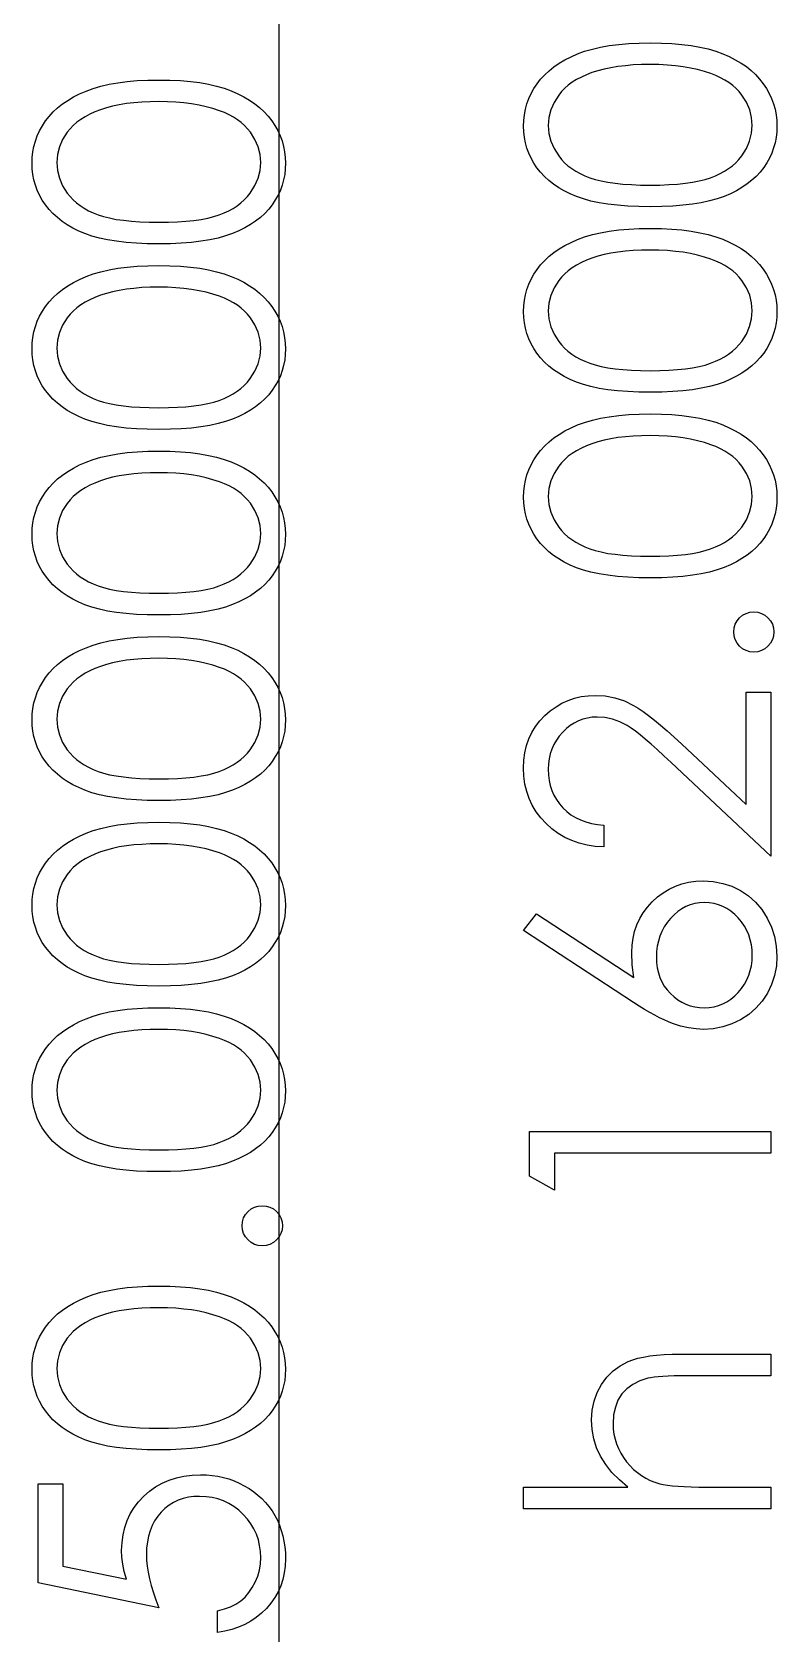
# Model space of a CAD drawing. Header units: millimetres. Extents: x -495 to 17, y 155 to 441.
# Drawn here: x -390.24 to -380.97, y 222.96 to 242.88 of the extents above; entities that cross this region are included whole.
import ezdxf

# ---------------------------------------------------------------- set-up
doc = ezdxf.new("R2010")
doc.units = ezdxf.units.MM

msp = doc.modelspace()

# ---------------------------------------------------------------- linework, layer by layer
at = {"color": 7, "linetype": 'Continuous'}
msp.add_line((-387.161, 164.056), (-387.161, 293.248), dxfattribs=at)
at = {"color": 7, "linetype": 'Continuous', "flags": 128}
for points in [[(-382.544, 240.71), (-382.689, 240.711), (-382.825, 240.717), (-382.953, 240.728), (-383.072, 240.741), (-383.182, 240.759), (-383.284, 240.781), (-383.378, 240.807), (-383.463, 240.836), (-383.542, 240.869), (-383.616, 240.906), (-383.685, 240.946), (-383.749, 240.99), (-383.808, 241.036), (-383.862, 241.085), (-383.911, 241.138), (-383.956, 241.195), (-383.995, 241.253), (-384.029, 241.314), (-384.057, 241.376), (-384.081, 241.44), (-384.099, 241.506), (-384.112, 241.573), (-384.12, 241.642), (-384.123, 241.713), (-384.123, 241.713), (-384.12, 241.784), (-384.112, 241.854), (-384.099, 241.922), (-384.081, 241.989), (-384.057, 242.054), (-384.028, 242.117), (-383.994, 242.179), (-383.954, 242.238), (-383.91, 242.295), (-383.859, 242.35), (-383.805, 242.401), (-383.744, 242.449), (-383.678, 242.494), (-383.607, 242.536), (-383.531, 242.575), (-383.45, 242.611), (-383.362, 242.643), (-383.266, 242.671), (-383.164, 242.695), (-383.055, 242.714), (-382.938, 242.729), (-382.814, 242.74), (-382.683, 242.746), (-382.544, 242.748), (-382.544, 242.748), (-382.407, 242.746), (-382.276, 242.74), (-382.153, 242.729), (-382.037, 242.714), (-381.928, 242.695), (-381.826, 242.672), (-381.731, 242.645), (-381.644, 242.613), (-381.563, 242.577), (-381.487, 242.539), (-381.416, 242.497), (-381.35, 242.452), (-381.29, 242.404), (-381.235, 242.353), (-381.185, 242.298), (-381.139, 242.24), (-381.099, 242.18), (-381.065, 242.118), (-381.035, 242.054), (-381.011, 241.99), (-380.993, 241.923), (-380.98, 241.854), (-380.971, 241.784), (-380.969, 241.713), (-380.969, 241.713), (-380.971, 241.642), (-380.979, 241.573), (-380.992, 241.506), (-381.01, 241.441), (-381.033, 241.377), (-381.062, 241.315), (-381.096, 241.255), (-381.134, 241.197), (-381.178, 241.141), (-381.227, 241.088), (-381.281, 241.039), (-381.34, 240.993), (-381.404, 240.949), (-381.474, 240.909), (-381.548, 240.872), (-381.627, 240.838), (-381.713, 240.808), (-381.808, 240.782), (-381.91, 240.76), (-382.02, 240.742), (-382.139, 240.728), (-382.266, 240.717), (-382.401, 240.711), (-382.544, 240.71)], [(-382.545, 240.979), (-382.425, 240.98), (-382.313, 240.985), (-382.207, 240.992), (-382.109, 241.002), (-382.019, 241.015), (-381.937, 241.03), (-381.862, 241.049), (-381.794, 241.071), (-381.733, 241.095), (-381.675, 241.122), (-381.621, 241.152), (-381.57, 241.184), (-381.524, 241.22), (-381.481, 241.258), (-381.443, 241.298), (-381.408, 241.342), (-381.35, 241.433), (-381.31, 241.527), (-381.285, 241.623), (-381.276, 241.722), (-381.276, 241.722), (-381.284, 241.821), (-381.308, 241.917), (-381.349, 242.009), (-381.405, 242.099), (-381.439, 242.142), (-381.477, 242.181), (-381.52, 242.219), (-381.566, 242.253), (-381.616, 242.285), (-381.671, 242.315), (-381.729, 242.341), (-381.791, 242.365), (-381.791, 242.365), (-381.872, 242.392), (-381.956, 242.415), (-382.044, 242.434), (-382.136, 242.451), (-382.233, 242.463), (-382.333, 242.472), (-382.438, 242.477), (-382.546, 242.479), (-382.546, 242.479), (-382.654, 242.477), (-382.757, 242.473), (-382.855, 242.464), (-382.948, 242.454), (-383.037, 242.439), (-383.12, 242.422), (-383.198, 242.401), (-383.271, 242.378), (-383.34, 242.351), (-383.403, 242.323), (-383.462, 242.291), (-383.516, 242.258), (-383.565, 242.222), (-383.609, 242.183), (-383.65, 242.142), (-383.685, 242.098), (-383.742, 242.008), (-383.782, 241.915), (-383.806, 241.82), (-383.815, 241.722), (-383.815, 241.722), (-383.806, 241.622), (-383.782, 241.526), (-383.742, 241.433), (-383.685, 241.342), (-383.65, 241.298), (-383.611, 241.258), (-383.569, 241.22), (-383.523, 241.186), (-383.472, 241.153), (-383.419, 241.123), (-383.361, 241.096), (-383.299, 241.071), (-383.232, 241.05), (-383.157, 241.031), (-383.074, 241.015), (-382.983, 241.002), (-382.885, 240.992), (-382.78, 240.985), (-382.666, 240.98), (-382.546, 240.979)], [(-388.66, 240.248), (-388.804, 240.25), (-388.94, 240.256), (-389.068, 240.266), (-389.187, 240.28), (-389.297, 240.297), (-389.4, 240.32), (-389.493, 240.345), (-389.579, 240.375), (-389.657, 240.408), (-389.731, 240.445), (-389.8, 240.485), (-389.864, 240.528), (-389.923, 240.574), (-389.977, 240.624), (-390.026, 240.676), (-390.071, 240.733), (-390.11, 240.792), (-390.144, 240.853), (-390.172, 240.914), (-390.196, 240.979), (-390.215, 241.044), (-390.228, 241.112), (-390.236, 241.18), (-390.238, 241.251), (-390.238, 241.251), (-390.236, 241.323), (-390.227, 241.393), (-390.215, 241.461), (-390.196, 241.527), (-390.172, 241.592), (-390.143, 241.655), (-390.109, 241.717), (-390.07, 241.777), (-390.025, 241.834), (-389.975, 241.889), (-389.92, 241.94), (-389.859, 241.988), (-389.794, 242.033), (-389.722, 242.075), (-389.647, 242.113), (-389.565, 242.149), (-389.477, 242.181), (-389.382, 242.21), (-389.279, 242.233), (-389.17, 242.252), (-389.053, 242.267), (-388.929, 242.278), (-388.798, 242.284), (-388.66, 242.286), (-388.66, 242.286), (-388.522, 242.284), (-388.391, 242.278), (-388.268, 242.267), (-388.152, 242.253), (-388.043, 242.234), (-387.941, 242.21), (-387.847, 242.183), (-387.76, 242.151), (-387.678, 242.116), (-387.603, 242.077), (-387.532, 242.036), (-387.466, 241.991), (-387.406, 241.943), (-387.35, 241.891), (-387.3, 241.836), (-387.255, 241.779), (-387.215, 241.719), (-387.18, 241.657), (-387.151, 241.593), (-387.127, 241.528), (-387.108, 241.461), (-387.095, 241.393), (-387.087, 241.323), (-387.084, 241.251), (-387.084, 241.251), (-387.087, 241.18), (-387.094, 241.112), (-387.108, 241.044), (-387.126, 240.979), (-387.148, 240.916), (-387.177, 240.854), (-387.211, 240.794), (-387.249, 240.735), (-387.293, 240.679), (-387.342, 240.627), (-387.396, 240.577), (-387.456, 240.531), (-387.52, 240.488), (-387.589, 240.448), (-387.663, 240.41), (-387.743, 240.377), (-387.829, 240.347), (-387.923, 240.32), (-388.025, 240.298), (-388.136, 240.28), (-388.255, 240.266), (-388.382, 240.256), (-388.517, 240.25), (-388.66, 240.248)], [(-388.661, 240.517), (-388.541, 240.518), (-388.428, 240.523), (-388.323, 240.53), (-388.225, 240.54), (-388.135, 240.553), (-388.052, 240.569), (-387.977, 240.588), (-387.91, 240.609), (-387.848, 240.634), (-387.79, 240.661), (-387.736, 240.69), (-387.686, 240.723), (-387.639, 240.758), (-387.597, 240.796), (-387.558, 240.837), (-387.523, 240.88), (-387.466, 240.972), (-387.425, 241.065), (-387.4, 241.161), (-387.392, 241.26), (-387.392, 241.26), (-387.4, 241.359), (-387.424, 241.455), (-387.464, 241.548), (-387.52, 241.637), (-387.555, 241.68), (-387.593, 241.72), (-387.635, 241.757), (-387.681, 241.792), (-387.731, 241.824), (-387.786, 241.853), (-387.844, 241.88), (-387.907, 241.904), (-387.907, 241.904), (-387.987, 241.93), (-388.072, 241.954), (-388.16, 241.973), (-388.252, 241.989), (-388.348, 242.001), (-388.448, 242.01), (-388.553, 242.015), (-388.661, 242.017), (-388.661, 242.017), (-388.769, 242.015), (-388.873, 242.011), (-388.971, 242.003), (-389.064, 241.992), (-389.152, 241.978), (-389.235, 241.961), (-389.313, 241.94), (-389.386, 241.916), (-389.455, 241.89), (-389.518, 241.861), (-389.577, 241.83), (-389.631, 241.796), (-389.68, 241.76), (-389.725, 241.721), (-389.765, 241.68), (-389.8, 241.637), (-389.857, 241.546), (-389.898, 241.454), (-389.922, 241.358), (-389.93, 241.26), (-389.93, 241.26), (-389.922, 241.161), (-389.898, 241.064), (-389.857, 240.971), (-389.8, 240.88), (-389.765, 240.837), (-389.727, 240.797), (-389.685, 240.759), (-389.638, 240.724), (-389.588, 240.692), (-389.534, 240.661), (-389.477, 240.634), (-389.415, 240.61), (-389.347, 240.588), (-389.272, 240.57), (-389.189, 240.553), (-389.099, 240.541), (-389.001, 240.53), (-388.895, 240.523), (-388.782, 240.518), (-388.661, 240.517)], [(-382.544, 238.402), (-382.689, 238.404), (-382.825, 238.41), (-382.953, 238.42), (-383.072, 238.434), (-383.182, 238.451), (-383.284, 238.473), (-383.378, 238.499), (-383.463, 238.529), (-383.542, 238.562), (-383.616, 238.598), (-383.685, 238.639), (-383.749, 238.682), (-383.808, 238.728), (-383.862, 238.777), (-383.911, 238.83), (-383.956, 238.887), (-383.995, 238.946), (-384.029, 239.006), (-384.057, 239.068), (-384.081, 239.133), (-384.099, 239.198), (-384.112, 239.265), (-384.12, 239.334), (-384.123, 239.405), (-384.123, 239.405), (-384.12, 239.476), (-384.112, 239.547), (-384.099, 239.615), (-384.081, 239.681), (-384.057, 239.746), (-384.028, 239.809), (-383.994, 239.871), (-383.954, 239.931), (-383.91, 239.988), (-383.859, 240.042), (-383.805, 240.094), (-383.744, 240.142), (-383.678, 240.187), (-383.607, 240.229), (-383.531, 240.267), (-383.45, 240.303), (-383.362, 240.335), (-383.266, 240.363), (-383.164, 240.387), (-383.055, 240.406), (-382.938, 240.421), (-382.814, 240.432), (-382.683, 240.438), (-382.544, 240.44), (-382.544, 240.44), (-382.407, 240.438), (-382.276, 240.432), (-382.153, 240.421), (-382.037, 240.407), (-381.928, 240.387), (-381.826, 240.364), (-381.731, 240.337), (-381.644, 240.305), (-381.563, 240.27), (-381.487, 240.231), (-381.416, 240.19), (-381.35, 240.145), (-381.29, 240.097), (-381.235, 240.045), (-381.185, 239.99), (-381.139, 239.933), (-381.099, 239.872), (-381.065, 239.811), (-381.035, 239.747), (-381.011, 239.682), (-380.993, 239.615), (-380.98, 239.547), (-380.971, 239.476), (-380.969, 239.405), (-380.969, 239.405), (-380.971, 239.334), (-380.979, 239.265), (-380.992, 239.198), (-381.01, 239.133), (-381.033, 239.07), (-381.062, 239.008), (-381.096, 238.948), (-381.134, 238.889), (-381.178, 238.833), (-381.227, 238.78), (-381.281, 238.731), (-381.34, 238.685), (-381.404, 238.642), (-381.474, 238.601), (-381.548, 238.564), (-381.627, 238.53), (-381.713, 238.5), (-381.808, 238.474), (-381.91, 238.452), (-382.02, 238.434), (-382.139, 238.42), (-382.266, 238.41), (-382.401, 238.404), (-382.544, 238.402)], [(-382.545, 238.671), (-382.425, 238.672), (-382.313, 238.677), (-382.207, 238.684), (-382.109, 238.694), (-382.019, 238.707), (-381.937, 238.723), (-381.862, 238.741), (-381.794, 238.763), (-381.733, 238.788), (-381.675, 238.815), (-381.621, 238.844), (-381.57, 238.877), (-381.524, 238.912), (-381.481, 238.95), (-381.443, 238.991), (-381.408, 239.034), (-381.35, 239.125), (-381.31, 239.219), (-381.285, 239.315), (-381.276, 239.414), (-381.276, 239.414), (-381.284, 239.513), (-381.308, 239.609), (-381.349, 239.702), (-381.405, 239.791), (-381.439, 239.834), (-381.477, 239.874), (-381.52, 239.911), (-381.566, 239.946), (-381.616, 239.978), (-381.671, 240.007), (-381.729, 240.033), (-381.791, 240.058), (-381.791, 240.058), (-381.872, 240.084), (-381.956, 240.107), (-382.044, 240.127), (-382.136, 240.143), (-382.233, 240.155), (-382.333, 240.164), (-382.438, 240.169), (-382.546, 240.171), (-382.546, 240.171), (-382.654, 240.169), (-382.757, 240.165), (-382.855, 240.157), (-382.948, 240.146), (-383.037, 240.131), (-383.12, 240.115), (-383.198, 240.094), (-383.271, 240.07), (-383.34, 240.044), (-383.403, 240.015), (-383.462, 239.984), (-383.516, 239.95), (-383.565, 239.914), (-383.609, 239.875), (-383.65, 239.834), (-383.685, 239.791), (-383.742, 239.7), (-383.782, 239.607), (-383.806, 239.512), (-383.815, 239.414), (-383.815, 239.414), (-383.806, 239.315), (-383.782, 239.218), (-383.742, 239.125), (-383.685, 239.034), (-383.65, 238.991), (-383.611, 238.951), (-383.569, 238.913), (-383.523, 238.878), (-383.472, 238.845), (-383.419, 238.815), (-383.361, 238.788), (-383.299, 238.764), (-383.232, 238.742), (-383.157, 238.723), (-383.074, 238.707), (-382.983, 238.695), (-382.885, 238.684), (-382.78, 238.677), (-382.666, 238.672), (-382.546, 238.671)], [(-388.66, 237.94), (-388.804, 237.942), (-388.94, 237.948), (-389.068, 237.958), (-389.187, 237.972), (-389.297, 237.99), (-389.4, 238.012), (-389.493, 238.038), (-389.579, 238.067), (-389.657, 238.1), (-389.731, 238.137), (-389.8, 238.177), (-389.864, 238.22), (-389.923, 238.267), (-389.977, 238.316), (-390.026, 238.369), (-390.071, 238.425), (-390.11, 238.484), (-390.144, 238.545), (-390.172, 238.607), (-390.196, 238.671), (-390.215, 238.737), (-390.228, 238.804), (-390.236, 238.872), (-390.238, 238.943), (-390.238, 238.943), (-390.236, 239.015), (-390.227, 239.085), (-390.215, 239.153), (-390.196, 239.22), (-390.172, 239.285), (-390.143, 239.348), (-390.109, 239.41), (-390.07, 239.469), (-390.025, 239.526), (-389.975, 239.581), (-389.92, 239.632), (-389.859, 239.68), (-389.794, 239.725), (-389.722, 239.767), (-389.647, 239.806), (-389.565, 239.842), (-389.477, 239.874), (-389.382, 239.902), (-389.279, 239.925), (-389.17, 239.945), (-389.053, 239.96), (-388.929, 239.97), (-388.798, 239.976), (-388.66, 239.979), (-388.66, 239.979), (-388.522, 239.976), (-388.391, 239.97), (-388.268, 239.96), (-388.152, 239.945), (-388.043, 239.926), (-387.941, 239.902), (-387.847, 239.875), (-387.76, 239.844), (-387.678, 239.808), (-387.603, 239.77), (-387.532, 239.728), (-387.466, 239.683), (-387.406, 239.635), (-387.35, 239.583), (-387.3, 239.529), (-387.255, 239.471), (-387.215, 239.411), (-387.18, 239.349), (-387.151, 239.285), (-387.127, 239.22), (-387.108, 239.154), (-387.095, 239.085), (-387.087, 239.015), (-387.084, 238.943), (-387.084, 238.943), (-387.087, 238.872), (-387.094, 238.804), (-387.108, 238.737), (-387.126, 238.672), (-387.148, 238.608), (-387.177, 238.546), (-387.211, 238.486), (-387.249, 238.428), (-387.293, 238.372), (-387.342, 238.319), (-387.396, 238.27), (-387.456, 238.223), (-387.52, 238.18), (-387.589, 238.14), (-387.663, 238.103), (-387.743, 238.069), (-387.829, 238.039), (-387.923, 238.012), (-388.025, 237.991), (-388.136, 237.973), (-388.255, 237.958), (-388.382, 237.948), (-388.517, 237.942), (-388.66, 237.94)], [(-388.661, 238.21), (-388.541, 238.211), (-388.428, 238.216), (-388.323, 238.223), (-388.225, 238.232), (-388.135, 238.246), (-388.052, 238.261), (-387.977, 238.28), (-387.91, 238.301), (-387.848, 238.326), (-387.79, 238.353), (-387.736, 238.383), (-387.686, 238.415), (-387.639, 238.451), (-387.597, 238.488), (-387.558, 238.529), (-387.523, 238.573), (-387.466, 238.664), (-387.425, 238.758), (-387.4, 238.854), (-387.392, 238.952), (-387.392, 238.952), (-387.4, 239.051), (-387.424, 239.148), (-387.464, 239.24), (-387.52, 239.33), (-387.555, 239.372), (-387.593, 239.412), (-387.635, 239.449), (-387.681, 239.484), (-387.731, 239.516), (-387.786, 239.545), (-387.844, 239.572), (-387.907, 239.596), (-387.907, 239.596), (-387.987, 239.622), (-388.072, 239.646), (-388.16, 239.665), (-388.252, 239.681), (-388.348, 239.693), (-388.448, 239.702), (-388.553, 239.708), (-388.661, 239.71), (-388.661, 239.71), (-388.769, 239.708), (-388.873, 239.704), (-388.971, 239.695), (-389.064, 239.684), (-389.152, 239.67), (-389.235, 239.653), (-389.313, 239.632), (-389.386, 239.609), (-389.455, 239.582), (-389.518, 239.553), (-389.577, 239.522), (-389.631, 239.488), (-389.68, 239.452), (-389.725, 239.413), (-389.765, 239.372), (-389.8, 239.329), (-389.857, 239.238), (-389.898, 239.146), (-389.922, 239.05), (-389.93, 238.952), (-389.93, 238.952), (-389.922, 238.853), (-389.898, 238.756), (-389.857, 238.663), (-389.8, 238.573), (-389.765, 238.529), (-389.727, 238.489), (-389.685, 238.451), (-389.638, 238.416), (-389.588, 238.384), (-389.534, 238.354), (-389.477, 238.327), (-389.415, 238.302), (-389.347, 238.28), (-389.272, 238.262), (-389.189, 238.246), (-389.099, 238.233), (-389.001, 238.223), (-388.895, 238.216), (-388.782, 238.211), (-388.661, 238.21)], [(-382.544, 236.094), (-382.689, 236.096), (-382.825, 236.102), (-382.953, 236.112), (-383.072, 236.126), (-383.182, 236.143), (-383.284, 236.166), (-383.378, 236.192), (-383.463, 236.221), (-383.542, 236.254), (-383.616, 236.291), (-383.685, 236.331), (-383.749, 236.374), (-383.808, 236.42), (-383.862, 236.47), (-383.911, 236.523), (-383.956, 236.579), (-383.995, 236.638), (-384.029, 236.699), (-384.057, 236.761), (-384.081, 236.825), (-384.099, 236.89), (-384.112, 236.958), (-384.12, 237.026), (-384.123, 237.097), (-384.123, 237.097), (-384.12, 237.169), (-384.112, 237.239), (-384.099, 237.307), (-384.081, 237.374), (-384.057, 237.439), (-384.028, 237.502), (-383.994, 237.564), (-383.954, 237.623), (-383.91, 237.68), (-383.859, 237.735), (-383.805, 237.786), (-383.744, 237.834), (-383.678, 237.879), (-383.607, 237.921), (-383.531, 237.96), (-383.45, 237.996), (-383.362, 238.027), (-383.266, 238.056), (-383.164, 238.079), (-383.055, 238.098), (-382.938, 238.113), (-382.814, 238.124), (-382.683, 238.13), (-382.544, 238.133), (-382.544, 238.133), (-382.407, 238.13), (-382.276, 238.124), (-382.153, 238.113), (-382.037, 238.099), (-381.928, 238.08), (-381.826, 238.056), (-381.731, 238.029), (-381.644, 237.997), (-381.563, 237.962), (-381.487, 237.923), (-381.416, 237.882), (-381.35, 237.837), (-381.29, 237.789), (-381.235, 237.737), (-381.185, 237.683), (-381.139, 237.625), (-381.099, 237.565), (-381.065, 237.503), (-381.035, 237.439), (-381.011, 237.374), (-380.993, 237.308), (-380.98, 237.239), (-380.971, 237.169), (-380.969, 237.097), (-380.969, 237.097), (-380.971, 237.026), (-380.979, 236.958), (-380.992, 236.89), (-381.01, 236.826), (-381.033, 236.762), (-381.062, 236.7), (-381.096, 236.64), (-381.134, 236.582), (-381.178, 236.526), (-381.227, 236.473), (-381.281, 236.423), (-381.34, 236.377), (-381.404, 236.334), (-381.474, 236.294), (-381.548, 236.256), (-381.627, 236.223), (-381.713, 236.193), (-381.808, 236.166), (-381.91, 236.145), (-382.02, 236.127), (-382.139, 236.112), (-382.266, 236.102), (-382.401, 236.096), (-382.544, 236.094)], [(-382.545, 236.363), (-382.425, 236.365), (-382.313, 236.369), (-382.207, 236.377), (-382.109, 236.386), (-382.019, 236.399), (-381.937, 236.415), (-381.862, 236.434), (-381.794, 236.455), (-381.733, 236.48), (-381.675, 236.507), (-381.621, 236.536), (-381.57, 236.569), (-381.524, 236.604), (-381.481, 236.642), (-381.443, 236.683), (-381.408, 236.726), (-381.35, 236.818), (-381.31, 236.911), (-381.285, 237.008), (-381.276, 237.106), (-381.276, 237.106), (-381.284, 237.205), (-381.308, 237.301), (-381.349, 237.394), (-381.405, 237.484), (-381.439, 237.526), (-381.477, 237.566), (-381.52, 237.603), (-381.566, 237.638), (-381.616, 237.67), (-381.671, 237.699), (-381.729, 237.726), (-381.791, 237.75), (-381.791, 237.75), (-381.872, 237.776), (-381.956, 237.8), (-382.044, 237.819), (-382.136, 237.835), (-382.233, 237.847), (-382.333, 237.856), (-382.438, 237.862), (-382.546, 237.863), (-382.546, 237.863), (-382.654, 237.862), (-382.757, 237.857), (-382.855, 237.849), (-382.948, 237.838), (-383.037, 237.824), (-383.12, 237.807), (-383.198, 237.786), (-383.271, 237.762), (-383.34, 237.736), (-383.403, 237.707), (-383.462, 237.676), (-383.516, 237.642), (-383.565, 237.606), (-383.609, 237.567), (-383.65, 237.526), (-383.685, 237.483), (-383.742, 237.392), (-383.782, 237.3), (-383.806, 237.204), (-383.815, 237.106), (-383.815, 237.106), (-383.806, 237.007), (-383.782, 236.91), (-383.742, 236.817), (-383.685, 236.726), (-383.65, 236.683), (-383.611, 236.643), (-383.569, 236.605), (-383.523, 236.57), (-383.472, 236.538), (-383.419, 236.508), (-383.361, 236.481), (-383.299, 236.456), (-383.232, 236.434), (-383.157, 236.416), (-383.074, 236.399), (-382.983, 236.387), (-382.885, 236.377), (-382.78, 236.369), (-382.666, 236.365), (-382.546, 236.363)], [(-388.66, 235.633), (-388.804, 235.634), (-388.94, 235.64), (-389.068, 235.651), (-389.187, 235.664), (-389.297, 235.682), (-389.4, 235.704), (-389.493, 235.73), (-389.579, 235.759), (-389.657, 235.792), (-389.731, 235.829), (-389.8, 235.869), (-389.864, 235.913), (-389.923, 235.959), (-389.977, 236.008), (-390.026, 236.061), (-390.071, 236.118), (-390.11, 236.176), (-390.144, 236.237), (-390.172, 236.299), (-390.196, 236.363), (-390.215, 236.429), (-390.228, 236.496), (-390.236, 236.565), (-390.238, 236.636), (-390.238, 236.636), (-390.236, 236.707), (-390.227, 236.777), (-390.215, 236.845), (-390.196, 236.912), (-390.172, 236.977), (-390.143, 237.04), (-390.109, 237.102), (-390.07, 237.161), (-390.025, 237.219), (-389.975, 237.273), (-389.92, 237.324), (-389.859, 237.372), (-389.794, 237.417), (-389.722, 237.46), (-389.647, 237.498), (-389.565, 237.534), (-389.477, 237.566), (-389.382, 237.594), (-389.279, 237.618), (-389.17, 237.637), (-389.053, 237.652), (-388.929, 237.663), (-388.798, 237.669), (-388.66, 237.671), (-388.66, 237.671), (-388.522, 237.669), (-388.391, 237.663), (-388.268, 237.652), (-388.152, 237.637), (-388.043, 237.618), (-387.941, 237.595), (-387.847, 237.568), (-387.76, 237.536), (-387.678, 237.5), (-387.603, 237.462), (-387.532, 237.42), (-387.466, 237.375), (-387.406, 237.327), (-387.35, 237.276), (-387.3, 237.221), (-387.255, 237.163), (-387.215, 237.103), (-387.18, 237.041), (-387.151, 236.978), (-387.127, 236.913), (-387.108, 236.846), (-387.095, 236.777), (-387.087, 236.707), (-387.084, 236.636), (-387.084, 236.636), (-387.087, 236.565), (-387.094, 236.496), (-387.108, 236.429), (-387.126, 236.364), (-387.148, 236.3), (-387.177, 236.238), (-387.211, 236.178), (-387.249, 236.12), (-387.293, 236.064), (-387.342, 236.011), (-387.396, 235.962), (-387.456, 235.916), (-387.52, 235.872), (-387.589, 235.832), (-387.663, 235.795), (-387.743, 235.761), (-387.829, 235.731), (-387.923, 235.705), (-388.025, 235.683), (-388.136, 235.665), (-388.255, 235.651), (-388.382, 235.64), (-388.517, 235.634), (-388.66, 235.633)], [(-388.661, 235.902), (-388.541, 235.903), (-388.428, 235.908), (-388.323, 235.915), (-388.225, 235.925), (-388.135, 235.938), (-388.052, 235.954), (-387.977, 235.972), (-387.91, 235.994), (-387.848, 236.018), (-387.79, 236.045), (-387.736, 236.075), (-387.686, 236.107), (-387.639, 236.143), (-387.597, 236.181), (-387.558, 236.222), (-387.523, 236.265), (-387.466, 236.356), (-387.425, 236.45), (-387.4, 236.546), (-387.392, 236.645), (-387.392, 236.645), (-387.4, 236.744), (-387.424, 236.84), (-387.464, 236.933), (-387.52, 237.022), (-387.555, 237.065), (-387.593, 237.104), (-387.635, 237.142), (-387.681, 237.176), (-387.731, 237.208), (-387.786, 237.238), (-387.844, 237.264), (-387.907, 237.288), (-387.907, 237.288), (-387.987, 237.315), (-388.072, 237.338), (-388.16, 237.357), (-388.252, 237.374), (-388.348, 237.386), (-388.448, 237.395), (-388.553, 237.4), (-388.661, 237.402), (-388.661, 237.402), (-388.769, 237.4), (-388.873, 237.396), (-388.971, 237.387), (-389.064, 237.377), (-389.152, 237.362), (-389.235, 237.345), (-389.313, 237.324), (-389.386, 237.301), (-389.455, 237.274), (-389.518, 237.246), (-389.577, 237.214), (-389.631, 237.181), (-389.68, 237.145), (-389.725, 237.106), (-389.765, 237.065), (-389.8, 237.021), (-389.857, 236.931), (-389.898, 236.838), (-389.922, 236.743), (-389.93, 236.645), (-389.93, 236.645), (-389.922, 236.545), (-389.898, 236.449), (-389.857, 236.356), (-389.8, 236.265), (-389.765, 236.222), (-389.727, 236.181), (-389.685, 236.143), (-389.638, 236.109), (-389.588, 236.076), (-389.534, 236.046), (-389.477, 236.019), (-389.415, 235.994), (-389.347, 235.973), (-389.272, 235.954), (-389.189, 235.938), (-389.099, 235.925), (-389.001, 235.915), (-388.895, 235.908), (-388.782, 235.903), (-388.661, 235.902)], [(-381.507, 235.421), (-381.502, 235.471), (-381.489, 235.517), (-381.466, 235.559), (-381.435, 235.598), (-381.396, 235.63), (-381.354, 235.653), (-381.308, 235.666), (-381.257, 235.671), (-381.257, 235.671), (-381.208, 235.666), (-381.162, 235.653), (-381.12, 235.63), (-381.081, 235.598), (-381.049, 235.559), (-381.026, 235.517), (-381.012, 235.471), (-381.007, 235.421), (-381.007, 235.421), (-381.012, 235.371), (-381.026, 235.326), (-381.049, 235.283), (-381.081, 235.244), (-381.12, 235.213), (-381.162, 235.19), (-381.208, 235.176), (-381.257, 235.171), (-381.257, 235.171), (-381.308, 235.176), (-381.354, 235.19), (-381.396, 235.213), (-381.435, 235.244), (-381.466, 235.283), (-381.489, 235.326), (-381.502, 235.371), (-381.507, 235.421)], [(-388.66, 233.325), (-388.804, 233.327), (-388.94, 233.333), (-389.068, 233.343), (-389.187, 233.357), (-389.297, 233.374), (-389.4, 233.396), (-389.493, 233.422), (-389.579, 233.452), (-389.657, 233.485), (-389.731, 233.521), (-389.8, 233.562), (-389.864, 233.605), (-389.923, 233.651), (-389.977, 233.701), (-390.026, 233.753), (-390.071, 233.81), (-390.11, 233.869), (-390.144, 233.929), (-390.172, 233.991), (-390.196, 234.056), (-390.215, 234.121), (-390.228, 234.189), (-390.236, 234.257), (-390.238, 234.328), (-390.238, 234.328), (-390.236, 234.399), (-390.227, 234.47), (-390.215, 234.538), (-390.196, 234.604), (-390.172, 234.669), (-390.143, 234.732), (-390.109, 234.794), (-390.07, 234.854), (-390.025, 234.911), (-389.975, 234.966), (-389.92, 235.017), (-389.859, 235.065), (-389.794, 235.11), (-389.722, 235.152), (-389.647, 235.19), (-389.565, 235.226), (-389.477, 235.258), (-389.382, 235.286), (-389.279, 235.31), (-389.17, 235.329), (-389.053, 235.344), (-388.929, 235.355), (-388.798, 235.361), (-388.66, 235.363), (-388.66, 235.363), (-388.522, 235.361), (-388.391, 235.355), (-388.268, 235.344), (-388.152, 235.33), (-388.043, 235.311), (-387.941, 235.287), (-387.847, 235.26), (-387.76, 235.228), (-387.678, 235.193), (-387.603, 235.154), (-387.532, 235.113), (-387.466, 235.068), (-387.406, 235.02), (-387.35, 234.968), (-387.3, 234.913), (-387.255, 234.856), (-387.215, 234.795), (-387.18, 234.734), (-387.151, 234.67), (-387.127, 234.605), (-387.108, 234.538), (-387.095, 234.47), (-387.087, 234.399), (-387.084, 234.328), (-387.084, 234.328), (-387.087, 234.257), (-387.094, 234.189), (-387.108, 234.121), (-387.126, 234.056), (-387.148, 233.993), (-387.177, 233.931), (-387.211, 233.871), (-387.249, 233.812), (-387.293, 233.756), (-387.342, 233.704), (-387.396, 233.654), (-387.456, 233.608), (-387.52, 233.565), (-387.589, 233.524), (-387.663, 233.487), (-387.743, 233.454), (-387.829, 233.423), (-387.923, 233.397), (-388.025, 233.375), (-388.136, 233.357), (-388.255, 233.343), (-388.382, 233.333), (-388.517, 233.327), (-388.66, 233.325)], [(-388.661, 233.594), (-388.541, 233.595), (-388.428, 233.6), (-388.323, 233.607), (-388.225, 233.617), (-388.135, 233.63), (-388.052, 233.646), (-387.977, 233.664), (-387.91, 233.686), (-387.848, 233.711), (-387.79, 233.738), (-387.736, 233.767), (-387.686, 233.8), (-387.639, 233.835), (-387.597, 233.873), (-387.558, 233.914), (-387.523, 233.957), (-387.466, 234.048), (-387.425, 234.142), (-387.4, 234.238), (-387.392, 234.337), (-387.392, 234.337), (-387.4, 234.436), (-387.424, 234.532), (-387.464, 234.625), (-387.52, 234.714), (-387.555, 234.757), (-387.593, 234.797), (-387.635, 234.834), (-387.681, 234.869), (-387.731, 234.901), (-387.786, 234.93), (-387.844, 234.957), (-387.907, 234.981), (-387.907, 234.981), (-387.987, 235.007), (-388.072, 235.03), (-388.16, 235.05), (-388.252, 235.066), (-388.348, 235.078), (-388.448, 235.087), (-388.553, 235.092), (-388.661, 235.094), (-388.661, 235.094), (-388.769, 235.092), (-388.873, 235.088), (-388.971, 235.08), (-389.064, 235.069), (-389.152, 235.054), (-389.235, 235.038), (-389.313, 235.017), (-389.386, 234.993), (-389.455, 234.967), (-389.518, 234.938), (-389.577, 234.907), (-389.631, 234.873), (-389.68, 234.837), (-389.725, 234.798), (-389.765, 234.757), (-389.8, 234.714), (-389.857, 234.623), (-389.898, 234.53), (-389.922, 234.435), (-389.93, 234.337), (-389.93, 234.337), (-389.922, 234.238), (-389.898, 234.141), (-389.857, 234.048), (-389.8, 233.957), (-389.765, 233.914), (-389.727, 233.874), (-389.685, 233.836), (-389.638, 233.801), (-389.588, 233.768), (-389.534, 233.738), (-389.477, 233.711), (-389.415, 233.687), (-389.347, 233.665), (-389.272, 233.646), (-389.189, 233.63), (-389.099, 233.618), (-389.001, 233.607), (-388.895, 233.6), (-388.782, 233.595), (-388.661, 233.594)], [(-383.122, 233.017), (-383.123, 232.748), (-383.123, 232.748), (-383.23, 232.755), (-383.332, 232.771), (-383.428, 232.794), (-383.521, 232.827), (-383.608, 232.867), (-383.691, 232.916), (-383.769, 232.973), (-383.841, 233.038), (-383.907, 233.11), (-383.965, 233.186), (-384.013, 233.266), (-384.052, 233.35), (-384.083, 233.438), (-384.105, 233.53), (-384.118, 233.626), (-384.123, 233.726), (-384.123, 233.726), (-384.118, 233.825), (-384.106, 233.919), (-384.085, 234.008), (-384.056, 234.093), (-384.019, 234.172), (-383.973, 234.247), (-383.919, 234.317), (-383.857, 234.382), (-383.789, 234.441), (-383.718, 234.491), (-383.644, 234.535), (-383.567, 234.57), (-383.488, 234.597), (-383.405, 234.617), (-383.32, 234.628), (-383.231, 234.633), (-383.231, 234.633), (-383.106, 234.625), (-382.985, 234.601), (-382.868, 234.563), (-382.755, 234.508), (-382.698, 234.473), (-382.635, 234.431), (-382.567, 234.382), (-382.494, 234.326), (-382.416, 234.261), (-382.334, 234.19), (-382.247, 234.112), (-382.154, 234.026), (-382.154, 234.026), (-381.353, 233.275), (-381.353, 233.275), (-381.353, 234.671), (-381.353, 234.671), (-381.046, 234.671), (-381.046, 234.671), (-381.046, 232.633), (-381.046, 232.633), (-382.287, 233.796), (-382.287, 233.796), (-382.376, 233.881), (-382.459, 233.958), (-382.536, 234.027), (-382.607, 234.088), (-382.672, 234.142), (-382.731, 234.188), (-382.785, 234.226), (-382.832, 234.256), (-382.922, 234.303), (-383.015, 234.337), (-383.109, 234.357), (-383.207, 234.363), (-383.207, 234.363), (-383.268, 234.36), (-383.327, 234.351), (-383.383, 234.337), (-383.438, 234.317), (-383.491, 234.289), (-383.541, 234.257), (-383.589, 234.219), (-383.635, 234.175), (-383.677, 234.126), (-383.714, 234.075), (-383.745, 234.021), (-383.77, 233.965), (-383.79, 233.905), (-383.803, 233.844), (-383.812, 233.78), (-383.815, 233.713), (-383.815, 233.713), (-383.812, 233.642), (-383.803, 233.575), (-383.79, 233.511), (-383.769, 233.449), (-383.744, 233.391), (-383.713, 233.336), (-383.676, 233.283), (-383.633, 233.234), (-383.585, 233.189), (-383.533, 233.149), (-383.476, 233.115), (-383.415, 233.085), (-383.349, 233.06), (-383.278, 233.041), (-383.203, 233.026), (-383.123, 233.017)], [(-388.66, 231.017), (-388.804, 231.019), (-388.94, 231.025), (-389.068, 231.035), (-389.187, 231.049), (-389.297, 231.067), (-389.4, 231.089), (-389.493, 231.115), (-389.579, 231.144), (-389.657, 231.177), (-389.731, 231.214), (-389.8, 231.254), (-389.864, 231.297), (-389.923, 231.344), (-389.977, 231.393), (-390.026, 231.446), (-390.071, 231.502), (-390.11, 231.561), (-390.144, 231.622), (-390.172, 231.684), (-390.196, 231.748), (-390.215, 231.814), (-390.228, 231.881), (-390.236, 231.949), (-390.238, 232.02), (-390.238, 232.02), (-390.236, 232.092), (-390.227, 232.162), (-390.215, 232.23), (-390.196, 232.297), (-390.172, 232.362), (-390.143, 232.425), (-390.109, 232.487), (-390.07, 232.546), (-390.025, 232.603), (-389.975, 232.658), (-389.92, 232.709), (-389.859, 232.757), (-389.794, 232.802), (-389.722, 232.844), (-389.647, 232.883), (-389.565, 232.919), (-389.477, 232.951), (-389.382, 232.979), (-389.279, 233.002), (-389.17, 233.021), (-389.053, 233.036), (-388.929, 233.047), (-388.798, 233.053), (-388.66, 233.056), (-388.66, 233.056), (-388.522, 233.053), (-388.391, 233.047), (-388.268, 233.036), (-388.152, 233.022), (-388.043, 233.003), (-387.941, 232.979), (-387.847, 232.952), (-387.76, 232.92), (-387.678, 232.885), (-387.603, 232.847), (-387.532, 232.805), (-387.466, 232.76), (-387.406, 232.712), (-387.35, 232.66), (-387.3, 232.606), (-387.255, 232.548), (-387.215, 232.488), (-387.18, 232.426), (-387.151, 232.362), (-387.127, 232.297), (-387.108, 232.231), (-387.095, 232.162), (-387.087, 232.092), (-387.084, 232.02), (-387.084, 232.02), (-387.087, 231.949), (-387.094, 231.881), (-387.108, 231.814), (-387.126, 231.749), (-387.148, 231.685), (-387.177, 231.623), (-387.211, 231.563), (-387.249, 231.505), (-387.293, 231.449), (-387.342, 231.396), (-387.396, 231.347), (-387.456, 231.3), (-387.52, 231.257), (-387.589, 231.217), (-387.663, 231.179), (-387.743, 231.146), (-387.829, 231.116), (-387.923, 231.089), (-388.025, 231.068), (-388.136, 231.05), (-388.255, 231.035), (-388.382, 231.025), (-388.517, 231.019), (-388.66, 231.017)], [(-388.661, 231.286), (-388.541, 231.288), (-388.428, 231.292), (-388.323, 231.3), (-388.225, 231.309), (-388.135, 231.323), (-388.052, 231.338), (-387.977, 231.357), (-387.91, 231.378), (-387.848, 231.403), (-387.79, 231.43), (-387.736, 231.46), (-387.686, 231.492), (-387.639, 231.527), (-387.597, 231.565), (-387.558, 231.606), (-387.523, 231.649), (-387.466, 231.741), (-387.425, 231.835), (-387.4, 231.931), (-387.392, 232.029), (-387.392, 232.029), (-387.4, 232.128), (-387.424, 232.225), (-387.464, 232.317), (-387.52, 232.407), (-387.555, 232.449), (-387.593, 232.489), (-387.635, 232.526), (-387.681, 232.561), (-387.731, 232.593), (-387.786, 232.622), (-387.844, 232.649), (-387.907, 232.673), (-387.907, 232.673), (-387.987, 232.699), (-388.072, 232.723), (-388.16, 232.742), (-388.252, 232.758), (-388.348, 232.77), (-388.448, 232.779), (-388.553, 232.785), (-388.661, 232.786), (-388.661, 232.786), (-388.769, 232.785), (-388.873, 232.78), (-388.971, 232.772), (-389.064, 232.761), (-389.152, 232.747), (-389.235, 232.73), (-389.313, 232.709), (-389.386, 232.686), (-389.455, 232.659), (-389.518, 232.63), (-389.577, 232.599), (-389.631, 232.565), (-389.68, 232.529), (-389.725, 232.49), (-389.765, 232.449), (-389.8, 232.406), (-389.857, 232.315), (-389.898, 232.223), (-389.922, 232.127), (-389.93, 232.029), (-389.93, 232.029), (-389.922, 231.93), (-389.898, 231.833), (-389.857, 231.74), (-389.8, 231.649), (-389.765, 231.606), (-389.727, 231.566), (-389.685, 231.528), (-389.638, 231.493), (-389.588, 231.461), (-389.534, 231.431), (-389.477, 231.404), (-389.415, 231.379), (-389.347, 231.357), (-389.272, 231.339), (-389.189, 231.323), (-389.099, 231.31), (-389.001, 231.3), (-388.895, 231.292), (-388.782, 231.288), (-388.661, 231.286)], [(-384.122, 231.71), (-383.96, 231.917), (-383.96, 231.917), (-382.748, 231.124), (-382.748, 231.124), (-382.769, 231.283), (-382.776, 231.435), (-382.776, 231.435), (-382.772, 231.526), (-382.76, 231.614), (-382.74, 231.698), (-382.712, 231.779), (-382.676, 231.856), (-382.632, 231.929), (-382.58, 231.999), (-382.52, 232.066), (-382.454, 232.127), (-382.384, 232.179), (-382.311, 232.224), (-382.233, 232.26), (-382.153, 232.288), (-382.068, 232.309), (-381.98, 232.321), (-381.888, 232.325), (-381.888, 232.325), (-381.762, 232.318), (-381.642, 232.295), (-381.529, 232.258), (-381.422, 232.205), (-381.323, 232.139), (-381.236, 232.059), (-381.158, 231.968), (-381.091, 231.863), (-381.038, 231.751), (-380.999, 231.634), (-380.977, 231.513), (-380.969, 231.387), (-380.969, 231.387), (-380.976, 231.267), (-380.998, 231.15), (-381.035, 231.038), (-381.088, 230.93), (-381.153, 230.83), (-381.23, 230.742), (-381.32, 230.664), (-381.422, 230.599), (-381.531, 230.547), (-381.644, 230.509), (-381.761, 230.487), (-381.882, 230.479), (-381.882, 230.479), (-381.975, 230.484), (-382.07, 230.497), (-382.168, 230.52), (-382.267, 230.552), (-382.319, 230.573), (-382.374, 230.596), (-382.43, 230.624), (-382.49, 230.654), (-382.552, 230.689), (-382.617, 230.727), (-382.684, 230.769), (-382.754, 230.814), (-382.754, 230.814), (-384.123, 231.71)], [(-382.469, 231.378), (-382.466, 231.31), (-382.458, 231.245), (-382.444, 231.183), (-382.425, 231.124), (-382.401, 231.069), (-382.371, 231.017), (-382.335, 230.969), (-382.294, 230.923), (-382.25, 230.882), (-382.203, 230.847), (-382.153, 230.817), (-382.102, 230.792), (-382.047, 230.773), (-381.991, 230.759), (-381.933, 230.751), (-381.871, 230.748), (-381.871, 230.748), (-381.811, 230.751), (-381.752, 230.76), (-381.697, 230.775), (-381.643, 230.796), (-381.591, 230.823), (-381.542, 230.856), (-381.495, 230.894), (-381.451, 230.939), (-381.41, 230.988), (-381.374, 231.04), (-381.344, 231.094), (-381.32, 231.151), (-381.301, 231.21), (-381.287, 231.271), (-381.279, 231.335), (-381.276, 231.402), (-381.276, 231.402), (-381.279, 231.469), (-381.287, 231.532), (-381.301, 231.594), (-381.32, 231.653), (-381.344, 231.71), (-381.374, 231.764), (-381.41, 231.815), (-381.451, 231.864), (-381.495, 231.909), (-381.542, 231.948), (-381.591, 231.981), (-381.643, 232.008), (-381.697, 232.029), (-381.752, 232.044), (-381.811, 232.053), (-381.871, 232.056), (-381.871, 232.056), (-381.933, 232.053), (-381.991, 232.043), (-382.047, 232.028), (-382.102, 232.006), (-382.153, 231.978), (-382.203, 231.944), (-382.25, 231.904), (-382.294, 231.857), (-382.335, 231.806), (-382.371, 231.753), (-382.401, 231.697), (-382.425, 231.639), (-382.444, 231.577), (-382.458, 231.514), (-382.466, 231.448), (-382.469, 231.378)], [(-388.66, 228.71), (-388.804, 228.711), (-388.94, 228.717), (-389.068, 228.728), (-389.187, 228.741), (-389.297, 228.759), (-389.4, 228.781), (-389.493, 228.807), (-389.579, 228.836), (-389.657, 228.869), (-389.731, 228.906), (-389.8, 228.946), (-389.864, 228.99), (-389.923, 229.036), (-389.977, 229.085), (-390.026, 229.138), (-390.071, 229.195), (-390.11, 229.253), (-390.144, 229.314), (-390.172, 229.376), (-390.196, 229.44), (-390.215, 229.506), (-390.228, 229.573), (-390.236, 229.642), (-390.238, 229.713), (-390.238, 229.713), (-390.236, 229.784), (-390.227, 229.854), (-390.215, 229.922), (-390.196, 229.989), (-390.172, 230.054), (-390.143, 230.117), (-390.109, 230.179), (-390.07, 230.238), (-390.025, 230.295), (-389.975, 230.35), (-389.92, 230.401), (-389.859, 230.449), (-389.794, 230.494), (-389.722, 230.536), (-389.647, 230.575), (-389.565, 230.611), (-389.477, 230.643), (-389.382, 230.671), (-389.279, 230.695), (-389.17, 230.714), (-389.053, 230.729), (-388.929, 230.74), (-388.798, 230.746), (-388.66, 230.748), (-388.66, 230.748), (-388.522, 230.746), (-388.391, 230.74), (-388.268, 230.729), (-388.152, 230.714), (-388.043, 230.695), (-387.941, 230.672), (-387.847, 230.645), (-387.76, 230.613), (-387.678, 230.577), (-387.603, 230.539), (-387.532, 230.497), (-387.466, 230.452), (-387.406, 230.404), (-387.35, 230.353), (-387.3, 230.298), (-387.255, 230.24), (-387.215, 230.18), (-387.18, 230.118), (-387.151, 230.054), (-387.127, 229.99), (-387.108, 229.923), (-387.095, 229.854), (-387.087, 229.784), (-387.084, 229.713), (-387.084, 229.713), (-387.087, 229.642), (-387.094, 229.573), (-387.108, 229.506), (-387.126, 229.441), (-387.148, 229.377), (-387.177, 229.315), (-387.211, 229.255), (-387.249, 229.197), (-387.293, 229.141), (-387.342, 229.088), (-387.396, 229.039), (-387.456, 228.993), (-387.52, 228.949), (-387.589, 228.909), (-387.663, 228.872), (-387.743, 228.838), (-387.829, 228.808), (-387.923, 228.782), (-388.025, 228.76), (-388.136, 228.742), (-388.255, 228.728), (-388.382, 228.717), (-388.517, 228.711), (-388.66, 228.71)], [(-388.661, 228.979), (-388.541, 228.98), (-388.428, 228.985), (-388.323, 228.992), (-388.225, 229.002), (-388.135, 229.015), (-388.052, 229.03), (-387.977, 229.049), (-387.91, 229.071), (-387.848, 229.095), (-387.79, 229.122), (-387.736, 229.152), (-387.686, 229.184), (-387.639, 229.22), (-387.597, 229.258), (-387.558, 229.298), (-387.523, 229.342), (-387.466, 229.433), (-387.425, 229.527), (-387.4, 229.623), (-387.392, 229.722), (-387.392, 229.722), (-387.4, 229.821), (-387.424, 229.917), (-387.464, 230.009), (-387.52, 230.099), (-387.555, 230.142), (-387.593, 230.181), (-387.635, 230.219), (-387.681, 230.253), (-387.731, 230.285), (-387.786, 230.315), (-387.844, 230.341), (-387.907, 230.365), (-387.907, 230.365), (-387.987, 230.392), (-388.072, 230.415), (-388.16, 230.434), (-388.252, 230.451), (-388.348, 230.463), (-388.448, 230.472), (-388.553, 230.477), (-388.661, 230.479), (-388.661, 230.479), (-388.769, 230.477), (-388.873, 230.473), (-388.971, 230.464), (-389.064, 230.454), (-389.152, 230.439), (-389.235, 230.422), (-389.313, 230.401), (-389.386, 230.378), (-389.455, 230.351), (-389.518, 230.323), (-389.577, 230.291), (-389.631, 230.258), (-389.68, 230.222), (-389.725, 230.183), (-389.765, 230.142), (-389.8, 230.098), (-389.857, 230.008), (-389.898, 229.915), (-389.922, 229.82), (-389.93, 229.722), (-389.93, 229.722), (-389.922, 229.622), (-389.898, 229.526), (-389.857, 229.433), (-389.8, 229.342), (-389.765, 229.298), (-389.727, 229.258), (-389.685, 229.22), (-389.638, 229.186), (-389.588, 229.153), (-389.534, 229.123), (-389.477, 229.096), (-389.415, 229.071), (-389.347, 229.05), (-389.272, 229.031), (-389.189, 229.015), (-389.099, 229.002), (-389.001, 228.992), (-388.895, 228.985), (-388.782, 228.98), (-388.661, 228.979)], [(-384.046, 228.655), (-384.046, 229.21), (-384.046, 229.21), (-381.046, 229.21), (-381.046, 229.21), (-381.046, 228.94), (-381.046, 228.94), (-383.738, 228.94), (-383.738, 228.94), (-383.738, 228.479), (-383.738, 228.479), (-384.046, 228.655)], [(-387.623, 228.036), (-387.618, 228.086), (-387.605, 228.133), (-387.582, 228.175), (-387.55, 228.213), (-387.511, 228.245), (-387.469, 228.268), (-387.423, 228.282), (-387.373, 228.286), (-387.373, 228.286), (-387.323, 228.282), (-387.277, 228.268), (-387.235, 228.245), (-387.197, 228.213), (-387.164, 228.175), (-387.141, 228.133), (-387.127, 228.086), (-387.123, 228.036), (-387.123, 228.036), (-387.127, 227.987), (-387.141, 227.941), (-387.164, 227.898), (-387.197, 227.86), (-387.235, 227.828), (-387.277, 227.805), (-387.323, 227.791), (-387.373, 227.786), (-387.373, 227.786), (-387.423, 227.791), (-387.469, 227.805), (-387.511, 227.828), (-387.55, 227.86), (-387.582, 227.898), (-387.605, 227.941), (-387.618, 227.987), (-387.623, 228.036)], [(-388.66, 225.248), (-388.804, 225.25), (-388.94, 225.256), (-389.068, 225.266), (-389.187, 225.28), (-389.297, 225.297), (-389.4, 225.32), (-389.493, 225.345), (-389.579, 225.375), (-389.657, 225.408), (-389.731, 225.445), (-389.8, 225.485), (-389.864, 225.528), (-389.923, 225.574), (-389.977, 225.624), (-390.026, 225.676), (-390.071, 225.733), (-390.11, 225.792), (-390.144, 225.853), (-390.172, 225.914), (-390.196, 225.979), (-390.215, 226.044), (-390.228, 226.112), (-390.236, 226.18), (-390.238, 226.251), (-390.238, 226.251), (-390.236, 226.323), (-390.227, 226.393), (-390.215, 226.461), (-390.196, 226.527), (-390.172, 226.592), (-390.143, 226.655), (-390.109, 226.717), (-390.07, 226.777), (-390.025, 226.834), (-389.975, 226.889), (-389.92, 226.94), (-389.859, 226.988), (-389.794, 227.033), (-389.722, 227.075), (-389.647, 227.113), (-389.565, 227.149), (-389.477, 227.181), (-389.382, 227.21), (-389.279, 227.233), (-389.17, 227.252), (-389.053, 227.267), (-388.929, 227.278), (-388.798, 227.284), (-388.66, 227.286), (-388.66, 227.286), (-388.522, 227.284), (-388.391, 227.278), (-388.268, 227.267), (-388.152, 227.253), (-388.043, 227.234), (-387.941, 227.21), (-387.847, 227.183), (-387.76, 227.151), (-387.678, 227.116), (-387.603, 227.077), (-387.532, 227.036), (-387.466, 226.991), (-387.406, 226.943), (-387.35, 226.891), (-387.3, 226.836), (-387.255, 226.779), (-387.215, 226.719), (-387.18, 226.657), (-387.151, 226.593), (-387.127, 226.528), (-387.108, 226.461), (-387.095, 226.393), (-387.087, 226.323), (-387.084, 226.251), (-387.084, 226.251), (-387.087, 226.18), (-387.094, 226.112), (-387.108, 226.044), (-387.126, 225.979), (-387.148, 225.916), (-387.177, 225.854), (-387.211, 225.794), (-387.249, 225.735), (-387.293, 225.679), (-387.342, 225.627), (-387.396, 225.577), (-387.456, 225.531), (-387.52, 225.488), (-387.589, 225.448), (-387.663, 225.41), (-387.743, 225.377), (-387.829, 225.347), (-387.923, 225.32), (-388.025, 225.298), (-388.136, 225.28), (-388.255, 225.266), (-388.382, 225.256), (-388.517, 225.25), (-388.66, 225.248)], [(-388.661, 225.517), (-388.541, 225.518), (-388.428, 225.523), (-388.323, 225.53), (-388.225, 225.54), (-388.135, 225.553), (-388.052, 225.569), (-387.977, 225.588), (-387.91, 225.609), (-387.848, 225.634), (-387.79, 225.661), (-387.736, 225.69), (-387.686, 225.723), (-387.639, 225.758), (-387.597, 225.796), (-387.558, 225.837), (-387.523, 225.88), (-387.466, 225.972), (-387.425, 226.065), (-387.4, 226.161), (-387.392, 226.26), (-387.392, 226.26), (-387.4, 226.359), (-387.424, 226.455), (-387.464, 226.548), (-387.52, 226.637), (-387.555, 226.68), (-387.593, 226.72), (-387.635, 226.757), (-387.681, 226.792), (-387.731, 226.824), (-387.786, 226.853), (-387.844, 226.88), (-387.907, 226.904), (-387.907, 226.904), (-387.987, 226.93), (-388.072, 226.954), (-388.16, 226.973), (-388.252, 226.989), (-388.348, 227.001), (-388.448, 227.01), (-388.553, 227.015), (-388.661, 227.017), (-388.661, 227.017), (-388.769, 227.015), (-388.873, 227.011), (-388.971, 227.003), (-389.064, 226.992), (-389.152, 226.978), (-389.235, 226.961), (-389.313, 226.94), (-389.386, 226.916), (-389.455, 226.89), (-389.518, 226.861), (-389.577, 226.83), (-389.631, 226.796), (-389.68, 226.76), (-389.725, 226.721), (-389.765, 226.68), (-389.8, 226.637), (-389.857, 226.546), (-389.898, 226.454), (-389.922, 226.358), (-389.93, 226.26), (-389.93, 226.26), (-389.922, 226.161), (-389.898, 226.064), (-389.857, 225.971), (-389.8, 225.88), (-389.765, 225.837), (-389.727, 225.797), (-389.685, 225.759), (-389.638, 225.724), (-389.588, 225.692), (-389.534, 225.661), (-389.477, 225.634), (-389.415, 225.61), (-389.347, 225.588), (-389.272, 225.57), (-389.189, 225.553), (-389.099, 225.541), (-389.001, 225.53), (-388.895, 225.523), (-388.782, 225.518), (-388.661, 225.517)], [(-384.122, 224.517), (-384.123, 224.786), (-384.123, 224.786), (-382.824, 224.786), (-382.824, 224.786), (-382.93, 224.875), (-383.022, 224.969), (-383.1, 225.067), (-383.164, 225.169), (-383.213, 225.275), (-383.248, 225.386), (-383.269, 225.501), (-383.276, 225.621), (-383.276, 225.621), (-383.269, 225.742), (-383.245, 225.856), (-383.207, 225.963), (-383.153, 226.063), (-383.085, 226.153), (-383.007, 226.231), (-382.919, 226.296), (-382.82, 226.348), (-382.764, 226.37), (-382.7, 226.389), (-382.63, 226.404), (-382.552, 226.417), (-382.466, 226.427), (-382.373, 226.434), (-382.273, 226.439), (-382.165, 226.44), (-382.165, 226.44), (-381.046, 226.44), (-381.046, 226.44), (-381.046, 226.171), (-381.046, 226.171), (-382.077, 226.171), (-382.077, 226.171), (-382.166, 226.17), (-382.248, 226.169), (-382.322, 226.167), (-382.388, 226.163), (-382.447, 226.159), (-382.498, 226.154), (-382.541, 226.147), (-382.576, 226.14), (-382.576, 226.14), (-382.677, 226.107), (-382.764, 226.064), (-382.838, 226.01), (-382.899, 225.945), (-382.947, 225.868), (-382.98, 225.781), (-383.001, 225.683), (-383.007, 225.573), (-383.007, 225.573), (-383.005, 225.508), (-382.997, 225.445), (-382.984, 225.383), (-382.965, 225.324), (-382.942, 225.265), (-382.913, 225.21), (-382.879, 225.155), (-382.84, 225.102), (-382.797, 225.052), (-382.752, 225.007), (-382.704, 224.966), (-382.653, 224.929), (-382.6, 224.898), (-382.545, 224.87), (-382.487, 224.847), (-382.427, 224.828), (-382.427, 224.828), (-382.383, 224.818), (-382.331, 224.81), (-382.27, 224.803), (-382.2, 224.797), (-382.123, 224.792), (-382.036, 224.789), (-381.942, 224.787), (-381.838, 224.786), (-381.838, 224.786), (-381.046, 224.786), (-381.046, 224.786), (-381.046, 224.517), (-381.046, 224.517), (-384.123, 224.517)], [(-390.161, 224.825), (-389.853, 224.825), (-389.853, 224.825), (-389.853, 223.804), (-389.853, 223.804), (-389.064, 223.643), (-389.064, 223.643), (-389.09, 223.738), (-389.108, 223.829), (-389.119, 223.915), (-389.123, 223.996), (-389.123, 223.996), (-389.118, 224.097), (-389.105, 224.193), (-389.084, 224.284), (-389.053, 224.371), (-389.015, 224.454), (-388.968, 224.531), (-388.912, 224.604), (-388.847, 224.673), (-388.776, 224.736), (-388.7, 224.79), (-388.619, 224.836), (-388.533, 224.874), (-388.442, 224.903), (-388.347, 224.923), (-388.246, 224.936), (-388.141, 224.94), (-388.141, 224.94), (-388.068, 224.938), (-387.996, 224.932), (-387.925, 224.921), (-387.856, 224.906), (-387.79, 224.887), (-387.724, 224.863), (-387.659, 224.835), (-387.597, 224.803), (-387.537, 224.768), (-387.48, 224.729), (-387.427, 224.687), (-387.377, 224.643), (-387.332, 224.595), (-387.29, 224.544), (-387.251, 224.49), (-387.216, 224.433), (-387.185, 224.374), (-387.159, 224.312), (-387.136, 224.248), (-387.117, 224.182), (-387.103, 224.113), (-387.093, 224.042), (-387.086, 223.969), (-387.084, 223.894), (-387.084, 223.894), (-387.088, 223.804), (-387.099, 223.719), (-387.117, 223.636), (-387.143, 223.558), (-387.177, 223.482), (-387.217, 223.411), (-387.265, 223.342), (-387.32, 223.278), (-387.382, 223.219), (-387.447, 223.166), (-387.516, 223.119), (-387.591, 223.078), (-387.669, 223.044), (-387.752, 223.016), (-387.839, 222.994), (-387.93, 222.979), (-387.93, 222.979), (-387.93, 223.248), (-387.93, 223.248), (-387.845, 223.27), (-387.769, 223.297), (-387.7, 223.332), (-387.641, 223.372), (-387.587, 223.419), (-387.54, 223.474), (-387.497, 223.536), (-387.46, 223.605), (-387.43, 223.678), (-387.409, 223.754), (-387.396, 223.831), (-387.392, 223.91), (-387.392, 223.91), (-387.395, 223.987), (-387.406, 224.061), (-387.422, 224.132), (-387.446, 224.201), (-387.477, 224.266), (-387.514, 224.329), (-387.558, 224.389), (-387.609, 224.447), (-387.665, 224.499), (-387.725, 224.545), (-387.788, 224.583), (-387.854, 224.615), (-387.924, 224.64), (-387.996, 224.657), (-388.073, 224.667), (-388.153, 224.671), (-388.153, 224.671), (-388.225, 224.668), (-388.293, 224.659), (-388.358, 224.643), (-388.419, 224.622), (-388.478, 224.594), (-388.532, 224.561), (-388.584, 224.52), (-388.631, 224.474), (-388.674, 224.423), (-388.712, 224.367), (-388.743, 224.308), (-388.769, 224.244), (-388.789, 224.176), (-388.803, 224.104), (-388.812, 224.028), (-388.815, 223.948), (-388.815, 223.948), (-388.813, 223.878), (-388.805, 223.804), (-388.793, 223.727), (-388.776, 223.646), (-388.755, 223.562), (-388.728, 223.473), (-388.697, 223.382), (-388.661, 223.286), (-388.661, 223.286), (-390.161, 223.594), (-390.161, 223.594), (-390.161, 224.825)]]:
    msp.add_lwpolyline(points, dxfattribs=at)

doc.saveas('drawing.dxf')
